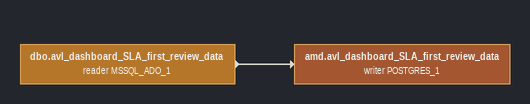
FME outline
dbo.avl_dashboard_SLA_first_review_data (reader MSSQL_ADO_1)
    -> amd.avl_dashboard_SLA_first_review_data (writer POSTGRES_1)
amd.avl_dashboard_SLA_first_review_data (writer POSTGRES_1)
